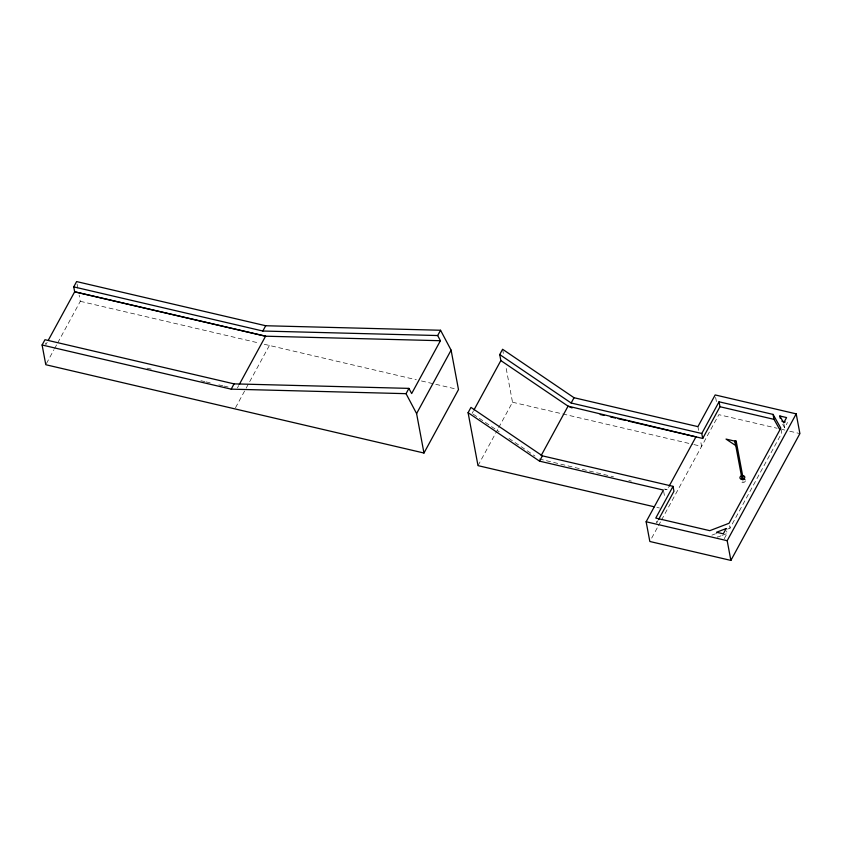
<?xml version="1.0" encoding="UTF-8"?>
<svg xmlns="http://www.w3.org/2000/svg" width="842" height="842" viewBox="0 0 842 842"><rect width="100%" height="100%" fill="white"/><g stroke="black" fill="none" stroke-linecap="round" stroke-linejoin="round"><path stroke-width="0.63" stroke-dasharray="4.21 3.16" d="M47.152 342.347L45.9 344.652L45.436 342.178M46.415 363.576L53.951 349.735M54.572 348.588L57.088 343.978M57.719 342.82L80.306 301.31L79.148 295.153M237.433 387.888L238.686 385.594M235.507 407.717L245.548 389.278M246.18 388.12L269.398 345.462M472.088 413.422L473.341 411.117M478.003 465.637L498.085 428.746M498.706 427.589L512.515 402.223L505.747 366.06M667.201 489.707L664.643 489.097L667.201 489.707L668.443 487.413M657.928 520.724L656.697 522.987L656.234 520.524M651.687 538.091L657.844 526.766M658.465 525.64L660.928 521.103M661.538 519.977L718.857 414.664L777.103 428.262M724.225 538.754L727.099 533.47L726.646 531.007M727.572 529.113L729.982 528.187L781.744 433.072L780.829 428.136M782.692 424.347L784.628 427.778L787.502 422.495M743.454 481.003L742.402 480.971M711.922 535.144L715.532 533.754M721.089 535.786L717.468 537.175L716.553 532.249M722.289 535.323L727.099 533.47M147.118 368.186L152.244 369.375M200.933 380.7L204.774 381.594M206.058 381.889L211.184 383.078M218.867 384.868L222.72 385.762M223.993 386.057L229.119 387.257M782.176 429.441L784.702 430.041M789.775 431.22L799.9 433.588M80.306 301.31L259.178 343.073M264.283 344.273L416.327 379.763M421.432 380.963L457.206 389.309M512.515 402.223L692.661 444.281M693.934 444.576L701.607 446.376L700.449 440.208M656.865 507.4L659.423 508M539.29 458.995L613.481 476.804M628.827 480.498L631.384 481.108M473.172 414.159L499.19 431.799M508.947 438.408L534.954 456.059M783.934 424.084L784.628 427.778M715.626 397.403L716.784 403.571M729.519 525.724L729.982 528.187M697.913 426.641L698.607 430.346M663.633 491.296L664.78 497.454M502.6 349.272L503.569 354.44M77.075 284.049L78.232 290.216M745.391 480.814A2.463 1.81 -10.6 0 1 742.949 482.592A2.463 1.81 -10.6 0 1 740.539 481.182"/><path stroke-width="1.26" d="M742.128 479.593L734.982 441.408L735.519 440.861L736.203 441.208L743.339 479.393M736.203 441.208L734.982 441.408M440.555 330.253L451.102 350.156L458.49 389.614L423.968 453.028L45.794 364.723L42.1 344.999L44.973 339.715L234.065 383.868L408.917 388.383L411.664 393.561L440.419 340.715L437.682 335.537L440.555 330.253L265.704 325.738L76.611 281.586L73.738 286.869L74.664 291.806L48.404 340.052M42.1 344.999L231.192 389.151L234.065 383.868M73.738 286.869L262.83 331.022L265.704 325.738M239.307 384.447L265.567 336.2L440.419 340.715M423.968 453.028L416.59 413.569L406.044 393.667L408.917 388.383M416.59 413.569L451.102 350.156M654.318 506.8L478.003 465.637L468.089 412.685L470.962 407.402L542.395 455.848L673.032 486.35L673.947 491.286L658.539 519.588M473.972 409.97L500.853 360.576L499.727 354.566L502.6 349.272L574.034 397.719L697.913 426.641L715.174 394.94L796.206 413.864L799.9 433.588L730.877 560.414L649.835 541.49L646.14 521.766L663.401 490.055L539.522 461.142L468.089 412.685M541.164 455.554L568.055 406.149L695.955 436.861L669.074 486.255M539.522 461.142L542.395 455.848M499.727 354.566L571.16 403.013L574.034 397.719M673.032 486.35L655.771 518.062L709.795 530.67L729.056 523.261L780.829 428.136L773.072 414.411L719.047 401.802L701.786 433.504L702.712 438.44L628.279 421.063M702.712 438.44L719.973 406.728L719.047 401.802M730.877 560.414L727.183 540.69L796.206 413.864M262.83 331.022L437.682 335.537M231.192 389.151L406.044 393.667M779.829 415.99L786.575 417.569L783.702 422.852L779.829 415.99L780.292 418.453M719.973 406.728L773.998 419.348L779.808 429.641M781.871 421.189L785.249 421.968M571.16 403.013L701.786 433.504M600.178 414.496L604.009 415.39M610.397 416.885L615.502 418.074M618.06 418.674L625.722 420.463M646.14 521.766L727.183 540.69M572.086 407.938L568.055 406.149L500.853 360.576M773.072 414.411L773.998 419.348M741.507 479.424A2.463 1.81 -10.6 0 1 742.055 479.14M743.318 478.919A2.463 1.81 -10.6 0 1 744.928 479.498M726.183 528.544L723.299 533.828L716.553 532.249L726.183 528.544M265.567 336.2L74.664 291.806L265.567 336.2M735.024 441.176L726.025 439.082L735.876 445.692L735.024 441.176M741.402 479.235A2.463 1.81 -10.6 0 0 744.791 477.046A2.463 1.81 -10.6 0 0 740.886 476.14A2.463 1.81 -10.6 0 0 741.402 479.235"/></g></svg>
